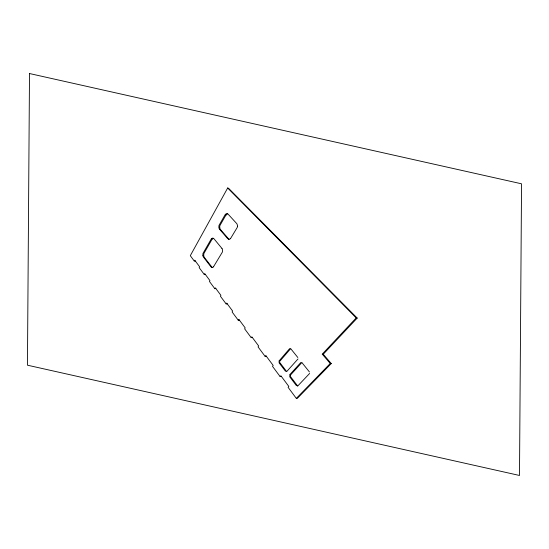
<?xml version="1.0" encoding="UTF-8"?>
<svg xmlns="http://www.w3.org/2000/svg" width="549" height="549" viewBox="0 0 549 549"><rect width="100%" height="100%" fill="white"/><g stroke="black" fill="none" stroke-linecap="round" stroke-linejoin="round"><path stroke-width="0.82" d="M237.477 226.209L237.456 226.456A8.146 5.668 25.3 0 1 237.394 226.861A7.611 5.298 25.3 0 1 237.223 227.471L230.559 238.527M357.2 318.077L356.212 317.905L322.263 354.139L323.244 354.229L357.2 318.077L228.583 188.314L227.67 187.998L190.297 255.683L194.25 261.008L195.272 260.94M194.25 261.008L194.71 260.192L199.63 266.787L199.157 267.61L204.214 274.418L205.257 274.335M211.941 239.453L204.091 253.151A5.964 4.152 25.3 0 0 203.878 253.624A6.794 4.728 25.3 0 0 203.775 253.961L203.775 255.937A5.085 3.541 25.3 0 0 204.496 257.577L211.495 266.594A2.306 1.606 25.3 0 0 212.271 267.322M225.879 215.153L220.17 225.104A6.938 4.824 25.3 0 0 219.847 225.907L219.717 226.627A7.761 5.401 25.3 0 0 219.703 226.826L219.724 227.423M204.214 274.418L204.708 273.594L209.944 280.621L209.437 281.445L214.824 288.699L215.887 288.596M214.824 288.699L215.345 287.868L220.931 295.355L220.389 296.186L226.14 303.926L227.231 303.81M226.14 303.926L226.703 303.096L232.666 311.098L232.09 311.935L238.239 320.211L239.357 320.074M238.239 320.211L238.836 319.374L245.225 327.945L244.607 328.782L251.202 337.662L252.348 337.498M251.202 337.662L251.84 336.825L258.703 346.021L258.037 346.858L265.126 356.404L266.299 356.212M225.289 214.426L219.044 225.337A7.116 4.948 25.3 0 0 218.962 225.584L218.831 227.286A5.751 4.001 25.3 0 0 219.387 228.995L219.675 229.379M265.126 356.404L265.819 355.567L273.196 365.469L272.482 366.307L280.127 376.587L281.321 376.367M211.331 238.822L203 253.405A6.911 4.811 25.3 0 0 202.904 253.72L202.876 255.656M278.782 361.256L289.687 348.574M280.127 376.587L280.868 375.756L288.836 386.448L288.067 387.271L296.323 398.389L297.297 398.396L331.246 363.562L323.244 354.229M298.004 358.95L286.667 371.604A1.263 0.878 25.3 0 1 286.496 371.344L279.901 362.697A1.771 1.228 25.3 0 1 279.743 361.324L290.675 348.642M289.364 375.145L300.852 362.498M290.332 375.193L301.84 362.56M213.465 266.855L222.345 252.135A7.261 5.051 25.3 0 0 222.475 251.668L222.496 251.593A7.309 5.085 25.3 0 0 222.523 251.442L222.571 250.488A7.775 5.408 25.3 0 0 222.551 250.289A6.156 4.282 25.3 0 0 221.974 248.443M297.675 386.05L309.629 373.444M296.323 398.389L330.258 363.486L331.246 363.562M227.67 187.998L356.212 317.905M220.636 229.695L228.315 238.547A2.148 1.496 25.3 0 0 229.111 239.199M219.737 229.448L227.41 238.307A2.409 1.674 25.3 0 0 227.814 238.698A1.709 1.187 25.3 0 0 228.652 239.138M322.263 354.139L330.258 363.486M290.846 348.828L297.833 357.509M302.08 362.8L309.444 371.968M278.94 362.628L285.528 371.289M289.536 376.559L296.474 385.686M221.961 248.45L214.179 239.021A2.484 1.729 25.3 0 0 214.014 238.849A2.045 1.427 25.3 0 0 213.822 238.671A1.523 1.057 25.3 0 0 213.026 238.245M230.45 238.499A2.573 1.791 25.3 0 1 228.775 239.247M202.91 255.772A5.73 3.987 25.3 0 0 203.322 256.898L210.734 266.567A2.45 1.702 25.3 0 0 210.988 266.821L211.07 266.896A1.654 1.146 25.3 0 0 211.818 267.322M211.427 238.87A2.354 1.64 25.3 0 1 212.93 238.136M225.454 214.494A2.525 1.757 25.3 0 1 227.3 213.63M297.716 386.002A1.352 0.94 25.3 0 1 297.448 385.721L290.496 376.607A1.798 1.249 25.3 0 1 290.325 375.187M227.519 213.836A1.482 1.029 25.3 0 1 227.78 213.966A2.018 1.4 25.3 0 1 228.377 214.46L236.804 223.663A6.279 4.365 25.3 0 1 237.422 226.147M226.051 215.215A3.431 2.388 25.3 0 1 227.711 213.849M213.376 266.821A2.079 1.448 25.3 0 1 212.01 267.432M212.038 239.494A3.232 2.251 25.3 0 1 213.362 238.355M220.588 229.715A5.229 3.644 25.3 0 1 219.792 227.437M29.502 73.532L27.45 365.195L519.498 475.468L521.55 183.805L29.502 73.532"/></g></svg>
